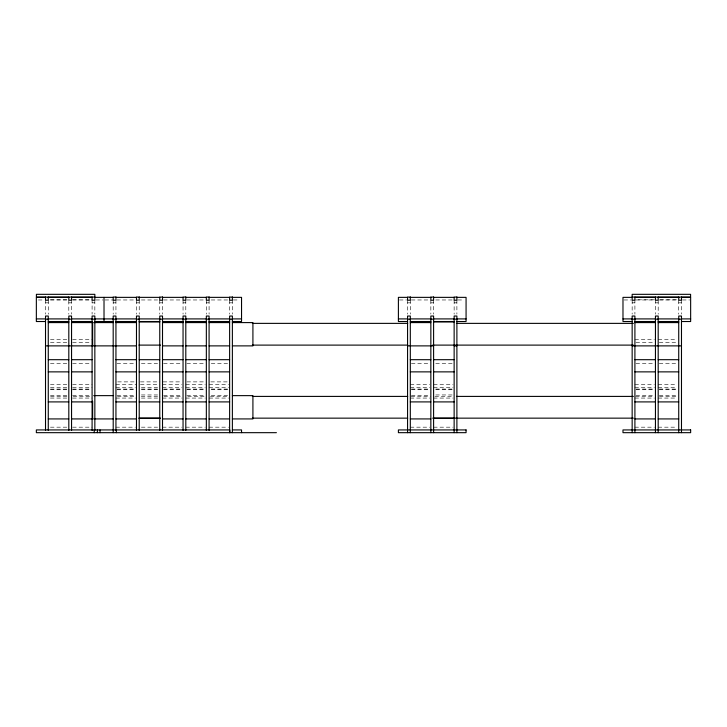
<?xml version="1.0" encoding="UTF-8"?>
<svg xmlns="http://www.w3.org/2000/svg" width="727" height="727" viewBox="0 0 727 727"><rect width="100%" height="100%" fill="white"/><g stroke="black" fill="none" stroke-linecap="round" stroke-linejoin="round"><path stroke-width="0.55" stroke-dasharray="3.63 2.73" d="M50.436 299.824L68.811 299.824L68.811 314.191M72.636 299.824L92.093 299.824L92.093 314.191M654.364 299.824L634.907 299.824L634.907 314.191M676.564 299.824L658.189 299.824L658.189 314.191M38.386 299.969L44.501 299.969M50.436 299.969L67.729 299.969M72.636 299.969L91.011 299.969M95.864 299.969L102.998 299.969M105.033 299.969L113.185 299.969M117.02 299.969L135.395 299.969M141.383 299.969L157.595 299.969M163.593 299.969L181.968 299.969M186.884 299.969L205.259 299.969M211.248 299.969L228.542 299.969M233.394 299.969L239.51 299.969M399.414 299.969L406.538 299.969M411.391 299.969L429.766 299.969M435.764 299.969L453.057 299.969M457.91 299.969L464.035 299.969M624.002 299.969L631.136 299.969M635.989 299.969L654.364 299.969M659.271 299.969L676.564 299.969M682.499 299.969L689.632 299.969M45.519 302.841L48.273 302.841M68.811 302.841L71.555 302.841M92.093 302.841L94.846 302.841M113.185 302.841L115.938 302.841M136.476 302.841L139.22 302.841M159.758 302.841L162.512 302.841M183.05 302.841L185.803 302.841M206.341 302.841L209.085 302.841M229.623 302.841L232.376 302.841M407.565 302.841L410.31 302.841M430.847 302.841L433.601 302.841M454.139 302.841L456.892 302.841M632.154 302.841L634.907 302.841M655.445 302.841L658.189 302.841M678.727 302.841L681.481 302.841M50.436 339.618L68.811 339.618M72.636 339.618L92.093 339.618M634.907 339.618L654.364 339.618M658.189 339.618L676.564 339.618M50.436 342.362L67.729 342.362M72.636 342.362L91.011 342.362M635.989 342.362L654.364 342.362M659.271 342.362L676.564 342.362M50.436 363.536L67.729 363.518M72.636 363.536L91.011 363.518M117.02 363.536L135.395 363.518M141.383 363.536L157.595 363.518M163.593 363.536L181.968 363.518M186.884 363.518L205.259 363.536M211.248 363.518L228.542 363.536M411.391 363.518L429.766 363.536M435.764 363.518L453.057 363.536M635.989 363.536L654.364 363.518M659.271 363.536L676.564 363.518M117.729 381.884L135.885 381.884M140.429 381.884L158.595 381.884M163.13 381.884L181.296 381.884M186.966 381.884L205.132 381.884M210.812 381.884L227.833 381.884M50.436 384.638L68.811 384.638M72.636 384.638L92.093 384.638M115.938 384.638L135.885 384.638M140.429 384.638L158.595 384.638M162.512 384.638L181.968 384.638M185.803 384.638L205.259 384.638M209.085 384.638L228.542 384.638M410.31 384.638L429.766 384.638M433.601 384.638L453.057 384.638M634.907 384.638L654.364 384.638M658.189 384.638L676.564 384.638M50.436 387.382L68.811 387.382M72.636 387.382L92.093 387.382M115.938 387.382L135.395 387.382M141.383 387.382L157.595 387.382M162.512 387.382L181.968 387.382M185.803 387.382L205.259 387.382M209.085 387.382L228.542 387.382M410.31 387.382L429.766 387.382M433.601 387.382L453.057 387.382M634.907 387.382L654.364 387.382M658.189 387.382L676.564 387.382M50.436 389.072L67.729 389.054M72.636 389.072L91.011 389.054M117.02 389.072L135.395 389.054M141.383 389.054L157.595 389.072M163.593 389.072L181.968 389.054M186.884 389.072L205.259 389.054M211.248 389.054L228.542 389.072M411.391 389.054L429.766 389.072M435.764 389.054L453.057 389.072M635.989 389.072L654.364 389.054M659.271 389.054L676.564 389.072M50.436 389.727L67.729 389.745M72.636 389.745L91.011 389.727M117.02 389.745L135.395 389.727M141.383 389.745L157.595 389.727M163.593 389.745L181.968 389.727M186.884 389.727L205.259 389.745M211.248 389.727L228.542 389.745M411.391 389.727L429.766 389.745M435.764 389.727L453.057 389.745M635.989 389.745L654.364 389.727M659.271 389.745L676.564 389.727M141.383 394.961L157.595 394.961M435.764 394.961L453.057 394.961M50.436 395.633L67.729 395.633M72.636 395.633L91.011 395.633M117.02 395.633L135.395 395.633M163.593 395.633L181.968 395.633M186.884 395.633L205.259 395.633M211.248 395.633L228.542 395.633M411.391 395.633L429.766 395.633M635.989 395.633L654.364 395.633M659.271 395.633L676.564 395.633M50.536 396.406L67.547 396.406M73.218 396.406L91.357 396.406M117.438 396.406L135.585 396.406M141.247 396.406L158.259 396.406M163.929 396.406L182.068 396.406M187.739 396.406L205.886 396.406M210.421 396.406L228.56 396.406M411.128 396.406L430.402 396.406M434.937 396.406L453.075 396.406M635.643 396.406L653.782 396.406M659.453 396.406L676.464 396.406M50.436 398.06L68.811 398.078M72.636 398.078L92.093 398.06M115.938 398.078L135.395 398.06M141.383 398.078L157.595 398.06M162.512 398.078L181.968 398.06M185.803 398.078L205.259 398.06M209.085 398.078L228.542 398.06M410.31 398.078L429.766 398.06M433.601 398.078L453.057 398.06M634.907 398.06L654.364 398.078M658.189 398.078L676.564 398.06M50.436 427.176L68.811 427.176M72.636 427.176L92.093 427.176M115.938 427.176L135.395 427.176M141.383 427.176L157.595 427.176M162.512 427.176L181.968 427.176M185.803 427.176L205.259 427.176M209.085 427.176L228.542 427.176M410.31 427.176L429.766 427.176M433.601 427.176L453.057 427.176M634.907 427.176L654.364 427.176M658.189 427.176L676.564 427.176M681.481 299.969L681.481 314.137M678.727 300.233L678.727 314.191M655.445 299.824L655.445 314.191M632.154 300.233L632.154 314.137M456.892 299.969L456.892 314.137M454.139 300.233L454.139 314.137M433.601 299.969L433.601 314.137M430.847 300.233L430.847 314.137M410.31 299.969L410.31 314.137M407.565 300.233L407.565 314.137M232.376 299.969L232.376 314.137M229.623 300.233L229.623 314.137M209.085 299.969L209.085 314.137M206.341 300.233L206.341 314.137M185.803 299.969L185.803 314.137M183.05 300.233L183.05 314.137M162.512 299.969L162.512 314.137M159.758 300.233L159.758 314.137M139.22 299.969L139.22 314.137M136.476 300.233L136.476 314.137M115.938 299.969L115.938 314.137M113.185 300.233L113.185 314.137M94.846 300.233L94.846 314.137M71.555 299.824L71.555 314.191M48.273 300.233L48.273 314.191M45.519 299.969L45.519 314.137"/><path stroke-width="1.09" d="M94.846 297.07L36.405 297.07L36.405 294.326L94.846 294.326L94.846 300.233L92.093 300.233L92.093 297.07M632.154 297.07L690.595 297.07L690.595 294.326L632.154 294.326L632.154 300.233L634.907 300.233L634.907 297.07M45.519 297.361L36.35 297.361L36.35 321.525L45.519 321.525M48.273 297.361L68.811 297.361M71.555 297.361L92.093 297.361M94.846 297.361L113.185 297.361M115.938 297.361L136.476 297.361M139.22 297.361L159.758 297.361M162.512 297.361L183.05 297.361M185.803 297.361L206.341 297.361M209.085 297.361L229.623 297.361M232.376 297.361L241.546 297.361L241.546 321.525L232.376 321.525M407.565 297.361L398.396 297.361L398.396 321.525L407.565 321.525M410.31 297.361L430.847 297.361M433.601 297.361L454.139 297.361M456.892 297.361L466.071 297.361L466.071 321.525L456.892 321.525M632.154 297.361L622.984 297.361L622.984 321.525L632.154 321.525M634.907 297.361L655.445 297.361M658.189 297.361L678.727 297.361M681.481 297.361L690.65 297.361L690.65 321.525L681.481 321.525M36.35 318.908L45.519 318.908M48.273 318.908L68.811 318.908M71.555 318.908L92.093 318.908M94.846 318.908L113.185 318.908M115.938 318.908L136.476 318.908M139.22 318.908L159.758 318.908M162.512 318.908L183.05 318.908M185.803 318.908L206.341 318.908M209.085 318.908L229.623 318.908M232.376 318.908L241.546 318.908M398.396 318.908L407.565 318.908M410.31 318.908L430.847 318.908M433.601 318.908L454.139 318.908M456.892 318.908L466.071 318.908M622.984 318.908L632.154 318.908M634.907 318.908L655.445 318.908M658.189 318.908L678.727 318.908M681.481 318.908L690.65 318.908M45.519 319.171L48.273 319.171M68.811 319.171L71.555 319.171M92.093 319.171L94.846 319.171M113.185 319.171L115.938 319.171M136.476 319.171L139.22 319.171M159.758 319.171L162.512 319.171M183.05 319.171L185.803 319.171M206.341 319.171L209.085 319.171M229.623 319.171L232.376 319.171M407.565 319.171L410.31 319.171M430.847 319.171L433.601 319.171M454.139 319.171L456.892 319.171M632.154 319.171L634.907 319.171M655.445 319.171L658.189 319.171M678.727 319.171L681.481 319.171M48.273 321.525L68.811 321.525M71.555 321.525L92.093 321.525M94.846 321.525L113.185 321.525M115.938 321.525L136.476 321.525M139.22 321.525L159.758 321.525M162.512 321.525L183.05 321.525M185.803 321.525L206.341 321.525M209.085 321.525L229.623 321.525M410.31 321.525L430.847 321.525M433.601 321.525L454.139 321.525M634.907 321.525L655.445 321.525M658.189 321.525L678.727 321.525M139.22 321.925L159.758 321.925M433.601 321.925L454.139 321.925M48.273 322.597L68.811 322.597M71.555 322.597L92.093 322.597M93.728 322.597L113.185 322.597M115.938 322.597L136.476 322.597M162.512 322.597L183.05 322.597M185.803 322.597L206.341 322.597M209.085 322.597L229.623 322.597M232.376 322.597L252.914 322.597L252.914 345.879L232.376 345.879M410.31 322.597L430.847 322.597M634.907 322.597L655.445 322.597M658.189 322.597L678.727 322.597M252.378 323.37L407.72 323.37M456.483 323.37L633.371 323.37M138.984 345.107L160.531 345.107M252.378 345.107L407.72 345.107M432.665 345.107L633.371 345.107M45.519 345.879L136.476 345.879M162.512 345.879L183.05 345.879M185.803 345.879L206.341 345.879M209.085 345.879L229.623 345.879M407.565 345.879L433.601 345.879M454.139 345.879L456.892 345.879M632.154 345.879L681.481 345.879M48.273 359.683L68.811 359.701M71.555 359.701L92.093 359.683M115.938 359.683L136.476 359.701M139.22 359.683L159.758 359.701M162.512 359.701L183.05 359.683M185.803 359.701L206.341 359.683M209.085 359.701L229.623 359.683M410.31 359.683L430.847 359.701M433.601 359.701L454.139 359.683M634.907 359.683L655.445 359.701M658.189 359.683L678.727 359.701M48.273 371.87L68.811 371.87M71.555 371.87L92.093 371.87M115.938 371.87L136.476 371.87M139.22 371.87L159.758 371.87M162.512 371.87L183.05 371.87M185.803 371.87L206.341 371.87M209.085 371.87L229.623 371.87M410.31 371.87L430.847 371.87M433.601 371.87L454.139 371.87M634.907 371.87L655.445 371.87M658.189 371.87L678.727 371.87M93.728 395.633L113.185 395.633M232.376 395.633L252.914 395.633L252.914 418.925L232.376 418.925M252.378 396.406L407.72 396.406M456.483 396.406L633.371 396.406M48.273 401.904L68.811 401.904M71.555 401.904L92.093 401.904M115.938 401.904L136.476 401.904M139.22 401.904L159.758 401.904M162.512 401.904L183.05 401.904M185.803 401.904L206.341 401.904M209.085 401.904L229.623 401.904M410.31 401.904L430.847 401.904M433.601 401.904L454.139 401.904M634.907 401.904L655.445 401.904M658.189 401.904L678.727 401.904M138.984 418.152L160.531 418.152M252.378 418.152L407.72 418.152M432.665 418.152L633.371 418.152M139.22 418.252L159.758 418.252M433.601 418.252L454.139 418.252M48.273 418.925L68.811 418.925M71.555 418.925L92.093 418.925M93.728 418.925L113.185 418.925M115.938 418.925L136.476 418.925M162.512 418.925L183.05 418.925M185.803 418.925L206.341 418.925M209.085 418.925L229.623 418.925M410.31 418.925L430.847 418.925M634.907 418.925L655.445 418.925M658.189 418.925L678.727 418.925M232.376 429.93L241.546 429.93L241.546 432.674M276.414 432.674L36.35 432.674L36.35 429.93L229.85 429.93L229.85 432.674M681.481 297.07L681.481 300.233L678.727 300.233L678.727 297.07M681.481 432.674L681.481 316.036L678.727 316.036L678.727 432.674M658.189 297.07L658.189 300.233L655.445 300.233L655.445 297.07M658.189 432.674L658.189 316.036L655.445 316.036L655.445 432.674M634.907 432.674L634.907 316.036L632.154 316.036L632.154 432.674M456.892 432.674L456.892 316.036L454.139 316.036L454.139 432.674M433.601 432.674L433.601 316.036L430.847 316.036L430.847 432.674M410.31 432.674L410.31 316.036L407.565 316.036L407.565 432.674M232.376 432.674L232.376 316.036L229.623 316.036L229.623 432.674M209.085 430.411L209.085 316.036L206.341 316.036L206.341 430.411M185.803 430.411L185.803 316.036L183.05 316.036L183.05 430.411M162.512 430.411L162.512 316.036L159.758 316.036L159.758 430.411M139.22 430.411L139.22 316.036L136.476 316.036L136.476 430.411M116.347 429.93L116.347 432.674M115.938 430.411L115.938 316.036L113.185 316.036L113.212 432.674M104.016 297.361L104.016 321.525M100.017 429.93L100.017 432.674M97.409 429.93L97.409 432.674M94.846 430.411L94.846 316.036L92.093 316.036L92.093 430.411M94.246 429.93L94.246 432.674M92.647 322.597L92.647 345.879M92.647 401.177L92.647 418.925M71.555 297.07L71.555 300.233L68.811 300.233L68.811 297.07M71.555 430.411L71.555 316.036L68.811 316.036L68.811 430.411M48.273 297.07L48.273 300.233L45.519 300.233L45.519 297.07M48.273 430.411L48.273 316.036L45.519 316.036L45.519 430.411M115.938 297.07L113.185 297.07L113.185 300.233L115.938 300.233L115.938 297.07M139.22 297.07L136.476 297.07L136.476 300.233L139.22 300.233L139.22 297.07M162.512 297.07L159.758 297.07L159.758 300.233L162.512 300.233L162.512 297.07M185.803 297.07L183.05 297.07L183.05 300.233L185.803 300.233L185.803 297.07M209.085 297.07L206.341 297.07L206.341 300.233L209.085 300.233L209.085 297.07M232.376 297.07L229.623 297.07L229.623 300.233L232.376 300.233L232.376 297.07M410.31 297.07L407.565 297.07L407.565 300.233L410.31 300.233L410.31 297.07M433.601 297.07L430.847 297.07L430.847 300.233L433.601 300.233L433.601 297.07M456.892 297.07L454.139 297.07L454.139 300.233L456.892 300.233L456.892 297.07M466.071 429.93L398.396 429.93L398.396 432.674L466.071 432.674L466.071 429.93M690.65 429.93L622.984 429.93L622.984 432.674L690.65 432.674L690.65 429.93"/></g></svg>
